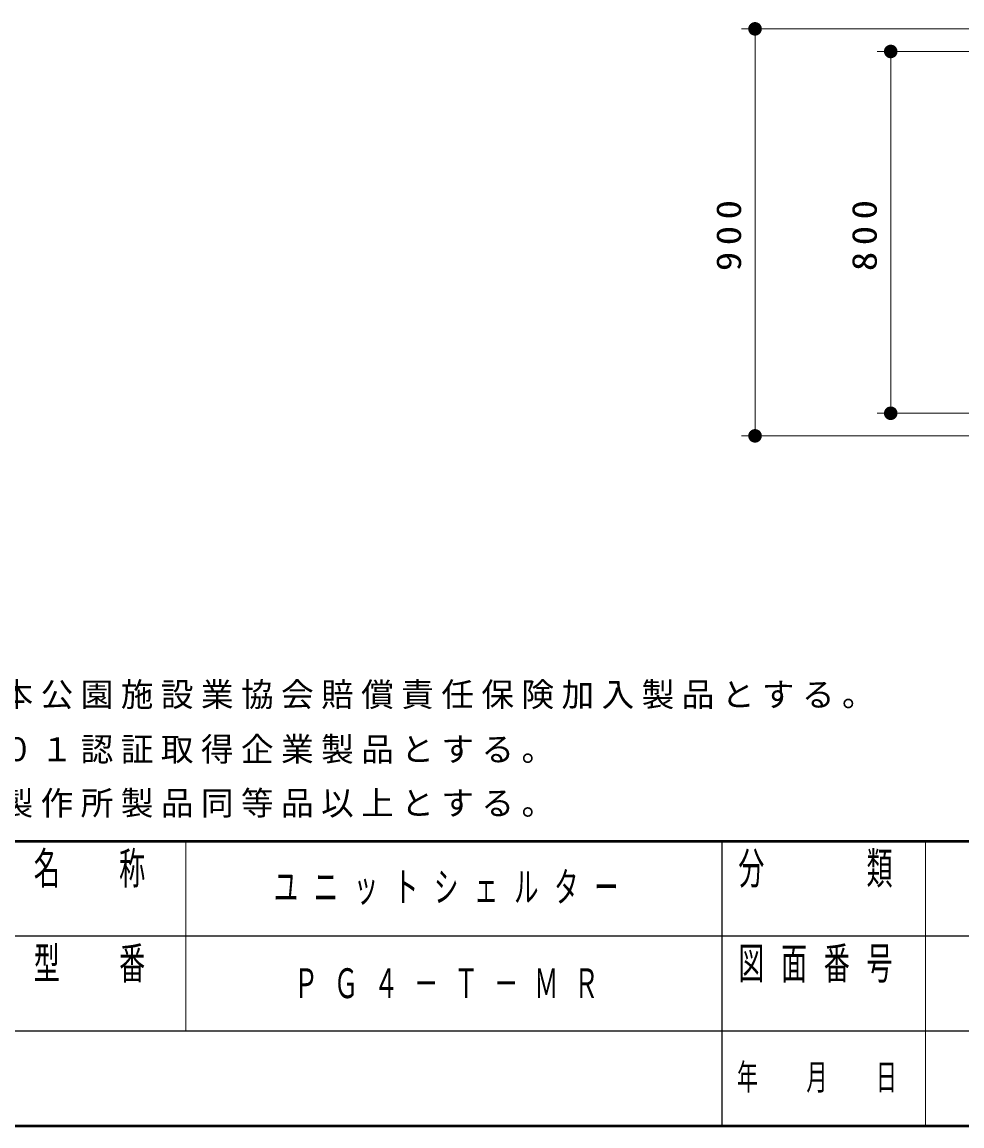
# Model space of a CAD drawing. Units: millimetres on the paper, with parts at other scales. Extents: x -365 to 10, y -38 to 257.
# Drawn here: x -181.6 to -112.3, y 0 to 81.4 of the extents above; entities that cross this region are included whole.
import ezdxf

# ---------------------------------------------------------------- set-up
doc = ezdxf.new("R2010")
doc.units = ezdxf.units.MM
doc.layers.add('LY_1', color=7, linetype='Continuous', lineweight=13)
doc.layers.add('LY_2', color=7, linetype='Continuous', lineweight=13)
doc.styles.add('ＭＳ ゴシック', font='')
doc.styles.get('ＭＳ ゴシック').set_extended_font_data('MS Gothic')

# ---------------------------------------------------------------- blocks, each defined once
blk = doc.blocks.new('filled_dot')
at = {"color": 0, "linetype": 'Continuous', "lineweight": -2, "const_width": 1.25}
blk.add_lwpolyline([(-0.625, 0, 1), (0.625, 0, 1)], format="xyb", close=True, dxfattribs=at)

msp = doc.modelspace()

# ---------------------------------------------------------------- linework, layer by layer
at = {"layer": 'LY_1'}
for p, q in [((-98.563, 80.862), (-128.563, 80.862)), ((-127.563, 50.862), (-127.563, 80.862)), ((-96.897, 79.196), (-118.563, 79.196)), ((-117.563, 52.529), (-117.563, 79.196)), ((-96.897, 52.529), (-118.563, 52.529)), ((-98.563, 50.862), (-128.563, 50.862))]:
    msp.add_line(p, q, dxfattribs=at)
at = {"layer": 'LY_2', "lineweight": 50}
for p, q in [((-365, 21), (0, 21)), ((-365, 0), (0, 0))]:
    msp.add_line(p, q, dxfattribs=at)
at = {"layer": 'LY_2'}
for p, q in [((-169.5, 21), (-169.5, 7)), ((-115, 21), (-115, 0))]:
    msp.add_line(p, q, dxfattribs=at)
at = {"layer": 'LY_2', "color": 211, "lineweight": 25}
for p, q in [((-130, 21), (-130, 0)), ((-182.5, 14), (-70, 14)), ((-237.5, 7), (0, 7))]:
    msp.add_line(p, q, dxfattribs=at)

# ---------------------------------------------------------------- block references
at = {"layer": 'LY_1', "xscale": 0.4, "yscale": 0.4}
for p, rotation in [((-127.563, 80.862), 270), ((-117.563, 79.196), 270), ((-117.563, 52.529), 90), ((-127.563, 50.862), 90)]:
    msp.add_blockref('filled_dot', p, dxfattribs=dict(at, rotation=rotation))

# ---------------------------------------------------------------- texts
at = {"layer": 'LY_1', "char_height": 1.833, "attachment_point": 8, "rotation": 90, "style": 'ＭＳ ゴシック'}
for s, insert in [('\\T1.33;\\W1.15;900', (-128.563, 65.862)), ('\\T1.33;\\W1.15;800', (-118.563, 65.862))]:
    msp.add_mtext(s, dxfattribs=dict(at, insert=insert))
at = {"layer": 'LY_1', "style": 'ＭＳ ゴシック'}
for s, insert, char_height, attachment_point in [('\\T1.23;本製品は、（一社）日本公園施設業協会賠償責任保険加入製品とする。', (-212.691, 30.688), 1.76, 7), ('\\T1.23;本製品は、ＩＳＯ９００１認証取得企業製品とする。', (-212.691, 26.688), 1.76, 7), ('\\T1.23;本製品は、（株）中村製作所製品同等品以上とする。', (-212.691, 22.688), 1.76, 7), ('\\T1.64;\\W0.6;ユニットシェルター', (-149.75, 17.5), 2.199, 5), ('\\T1.64;\\W0.6;ＰＧ４－Ｔ－ＭＲ', (-149.75, 10.5), 2.199, 5)]:
    msp.add_mtext(s, dxfattribs=dict(at, insert=insert, char_height=char_height, attachment_point=attachment_point))
at = {"layer": 'LY_2', "color": 4, "style": 'ＭＳ ゴシック'}
for s, insert, char_height, attachment_point in [('\\T1.64;\\W0.6;名\u3000称', (-176, 20.167), 2.346, 2), ('\\T1.64;\\W0.6;分\u3000\u3000類', (-122.5, 20.167), 2.346, 2), ('\\T1.64;\\W0.6;型\u3000番', (-176, 13.167), 2.346, 2), ('\\T1.64;\\W0.6;図面番号', (-122.5, 13.167), 2.346, 2), ('\\T1.64;\\W0.6;年\u3000月\u3000日', (-122.5, 3.5), 1.906, 5)]:
    msp.add_mtext(s, dxfattribs=dict(at, insert=insert, char_height=char_height, attachment_point=attachment_point))

doc.saveas('drawing.dxf')
